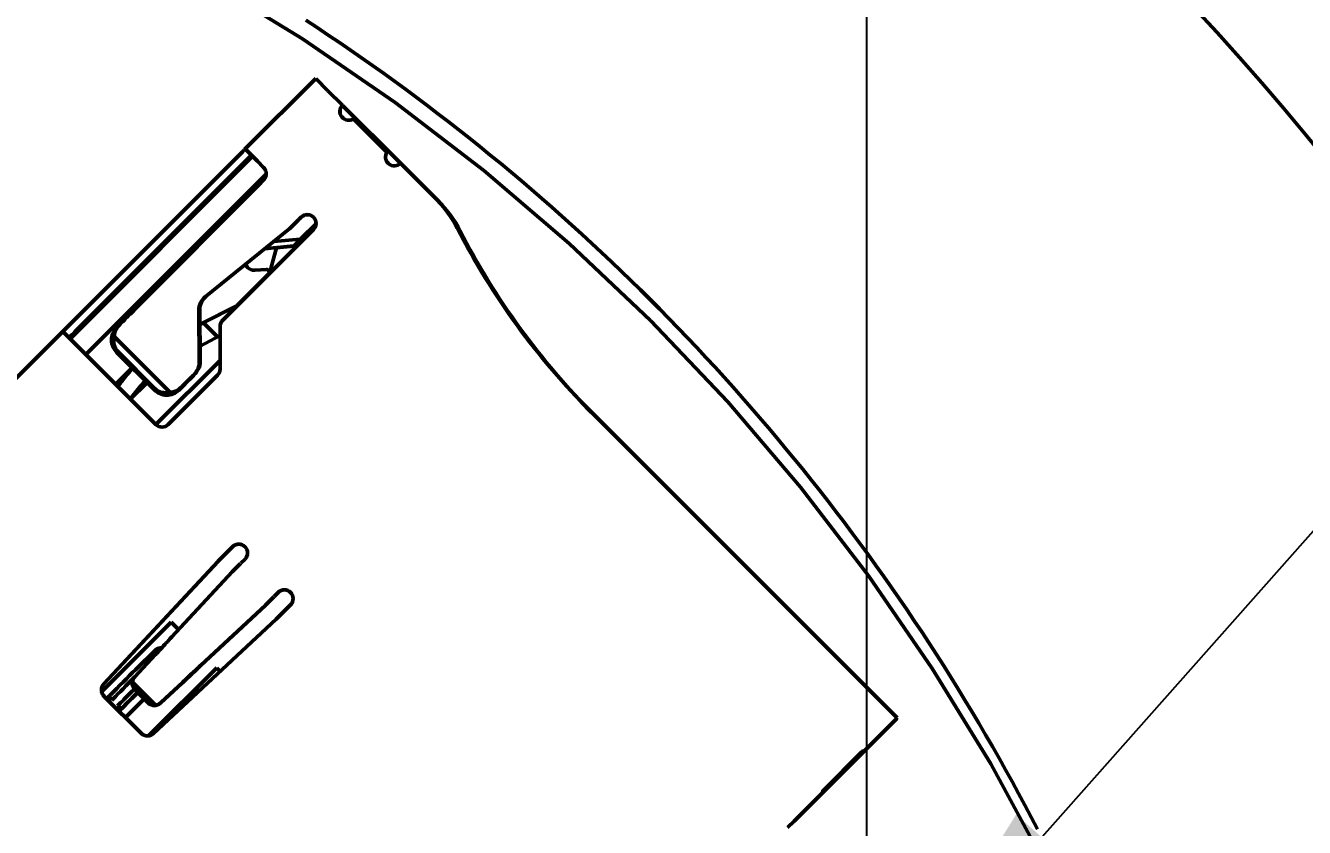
# Model space of a CAD drawing. Header units: millimetres. Extents: x 71 to 428, y 120 to 295.
# Drawn here: x 370.06 to 391.86, y 223.17 to 236.84 of the extents above; entities that cross this region are included whole.
import ezdxf

# ---------------------------------------------------------------- set-up
doc = ezdxf.new("R2010")
doc.units = ezdxf.units.MM
doc.header["$LTSCALE"] = 0.75
doc.layers.add('Dim', color=3, linetype='Continuous', lineweight=25)
doc.layers.add('Visible', color=7, linetype='Continuous', lineweight=50)
doc.layers.add('尺寸标注', color=3, linetype='Continuous')
doc.styles.get("Standard").update_dxf_attribs({"font": 'arial.ttf'})
doc.dimstyles.new('Dim-ISO-25', dxfattribs={"dimtxt": 3.5, "dimasz": 3.5, "dimexe": 2.1, "dimexo": 2.1, "dimgap": 1.4, "dimtad": 1, "dimzin": 12, "dimdsep": 46, "dimtxsty": 'Standard', "dimcen": 0, "dimazin": 3, "dimtp": 0.1, "dimtm": 0.1, "dimtfac": 0.714286, "dimtmove": 0, "dimatfit": 3, "dimfxl": 1, "dimtzin": 12, "dimarcsym": 0})

# ---------------------------------------------------------------- blocks, each defined once
blk = doc.blocks.new('*D139')
at = {"color": 0, "linetype": 'ByBlock', "lineweight": -2}
for p, q in [((354.896, 258.313), (354.896, 264.594)), ((384.4, 221.732), (384.4, 264.594)), ((384.4, 262.494), (354.896, 262.494))]:
    blk.add_line(p, q, dxfattribs=at)
at = {"color": 0, "linetype": 'ByBlock'}
for points in [[(354.896, 262.494), (358.396, 263.077), (358.396, 261.91)], [(384.4, 262.494), (380.9, 263.077), (380.9, 261.91)]]:
    blk.add_solid(points, dxfattribs=at)
at = {"layer": 'Defpoints', "color": 0, "linetype": 'ByBlock'}
for p in [(354.896, 256.213), (384.4, 219.632)]:
    blk.add_point(p, dxfattribs=at)
at = {"color": 0, "linetype": 'ByBlock', "lineweight": -2, "insert": (369.648, 265.681), "char_height": 3.5, "attachment_point": 5}
blk.add_mtext('\\A0;29.5', dxfattribs=at)
blk = doc.blocks.new('*D137')
at = {"color": 0, "linetype": 'ByBlock', "lineweight": -2}
for p, q in [((385.064, 220.38), (397.391, 234.288)), ((397.391, 234.288), (411.348, 234.288)), ((385.064, 220.38), (384.4, 219.632))]:
    blk.add_line(p, q, dxfattribs=at)
at = {"color": 0, "linetype": 'ByBlock'}
blk.add_solid([(385.064, 220.38), (387.822, 222.612), (386.949, 223.386)], dxfattribs=at)
at = {"layer": 'Defpoints', "color": 0, "linetype": 'ByBlock'}
for p in [(385.064, 220.38), (384.4, 219.632)]:
    blk.add_point(p, dxfattribs=at)
at = {"color": 0, "linetype": 'ByBlock', "lineweight": -2, "insert": (404.369, 237.446), "char_height": 3.5, "attachment_point": 5}
blk.add_mtext('\\A0;4*M2', dxfattribs=at)

msp = doc.modelspace()

# ---------------------------------------------------------------- linework, layer by layer
at = {"layer": 'Visible'}
for p, q in [((374.783, 236.614), (373.153, 237.613)), ((375.029, 236.807), (374.838, 236.933)), ((375.22, 236.68), (375.029, 236.807)), ((376.359, 235.531), (374.783, 236.614)), ((375.41, 236.552), (375.22, 236.68)), ((375.6, 236.422), (375.41, 236.552)), ((375.788, 236.292), (375.6, 236.422)), ((375.976, 236.16), (375.788, 236.292)), ((376.163, 236.027), (375.976, 236.16)), ((373.799, 234.732), (375.006, 235.939)), ((375.006, 235.939), (375.214, 235.73)), ((376.349, 235.893), (376.163, 236.027)), ((375.462, 235.483), (375.214, 235.73)), ((376.534, 235.757), (376.349, 235.893)), ((376.718, 235.621), (376.534, 235.757)), ((377.875, 234.367), (376.359, 235.531)), ((376.901, 235.483), (376.718, 235.621)), ((375.463, 235.481), (375.462, 235.483)), ((375.674, 235.27), (375.463, 235.481)), ((377.084, 235.344), (376.901, 235.483)), ((377.266, 235.204), (377.084, 235.344)), ((375.651, 235.252), (376.22, 234.682)), ((376.24, 234.705), (375.674, 235.27)), ((377.446, 235.063), (377.266, 235.204)), ((377.626, 234.921), (377.446, 235.063)), ((377.805, 234.777), (377.626, 234.921)), ((373.699, 234.629), (370.8, 231.73)), ((373.457, 234.165), (373.916, 234.624)), ((373.806, 234.734), (374.012, 234.528)), ((376.241, 234.704), (376.24, 234.705)), ((376.452, 234.493), (376.241, 234.704)), ((377.983, 234.633), (377.805, 234.777)), ((378.16, 234.487), (377.983, 234.633)), ((373.928, 234.612), (370.817, 231.501)), ((370.906, 231.624), (373.805, 234.523)), ((374.118, 234.422), (374.012, 234.528)), ((377.052, 233.893), (376.452, 234.493)), ((378.337, 234.341), (378.16, 234.487)), ((371.086, 231.232), (374.162, 234.308)), ((374.162, 234.307), (371.086, 231.232)), ((374.118, 234.21), (374.083, 234.175)), ((379.329, 233.126), (377.875, 234.367)), ((378.512, 234.193), (378.337, 234.341)), ((378.686, 234.044), (378.512, 234.193)), ((374.052, 234.144), (371.935, 232.016)), ((373.357, 234.052), (373.353, 234.057)), ((373.431, 234.12), (373.36, 234.049)), ((373.361, 234.048), (373.36, 234.049)), ((373.433, 234.117), (373.422, 234.129)), ((378.86, 233.894), (378.686, 234.044)), ((377.052, 233.893), (377.053, 233.891)), ((377.103, 233.842), (377.053, 233.891)), ((377.103, 233.842), (377.108, 233.837)), ((379.032, 233.743), (378.86, 233.894)), ((374.755, 233.574), (374.719, 233.538)), ((374.721, 233.537), (374.756, 233.572)), ((379.204, 233.59), (379.032, 233.743)), ((379.375, 233.437), (379.204, 233.59)), ((372.763, 233.453), (372.828, 233.515)), ((373.122, 232.214), (374.549, 233.367)), ((373.14, 232.228), (374.566, 233.381)), ((374.967, 233.362), (373.42, 231.815)), ((374.688, 233.507), (374.549, 233.367)), ((374.549, 233.367), (374.566, 233.381)), ((374.566, 233.381), (374.706, 233.521)), ((375.01, 233.45), (374.638, 233.078)), ((374.739, 233.197), (375.011, 233.468)), ((379.544, 233.283), (379.375, 233.437)), ((371.444, 232.133), (372.59, 233.278)), ((374.29, 233.157), (374.739, 233.197)), ((374.634, 233.082), (374.739, 233.197)), ((380.715, 231.81), (379.329, 233.126)), ((379.713, 233.127), (379.544, 233.283)), ((379.881, 232.971), (379.713, 233.127)), ((374.335, 233.054), (374.14, 233.036)), ((374.143, 233.039), (374.185, 233.042)), ((374.185, 233.042), (374.634, 233.082)), ((374.186, 233.073), (374.185, 233.042)), ((374.218, 232.615), (374.335, 233.054)), ((374.337, 233.052), (374.22, 232.615)), ((374.335, 233.054), (374.337, 233.052)), ((374.638, 233.078), (374.337, 233.052)), ((374.634, 233.082), (374.638, 233.078)), ((380.047, 232.813), (379.881, 232.971)), ((374.158, 232.684), (373.974, 232.668)), ((374.205, 232.663), (374.198, 232.67)), ((380.213, 232.655), (380.047, 232.813)), ((374.198, 232.599), (373.674, 232.075)), ((380.378, 232.495), (380.213, 232.655)), ((380.541, 232.335), (380.378, 232.495)), ((380.704, 232.173), (380.541, 232.335)), ((373.032, 231.748), (373.674, 232.075)), ((373.666, 232.061), (373.092, 231.772)), ((373.677, 232.072), (373.674, 232.075)), ((380.866, 232.01), (380.704, 232.173)), ((381.026, 231.847), (380.866, 232.01)), ((371.207, 231.895), (371.269, 231.959)), ((373.019, 231.103), (373.013, 231.982)), ((373.036, 231.117), (373.03, 231.996)), ((382.031, 230.424), (380.715, 231.81)), ((381.186, 231.682), (381.026, 231.847)), ((365.814, 226.746), (370.697, 231.63)), ((370.695, 231.623), (370.901, 231.417)), ((371.604, 231.678), (371.655, 231.733)), ((373.092, 231.772), (373.032, 231.741)), ((373.33, 231.533), (373.092, 231.772)), ((373.376, 231.709), (373.376, 230.984)), ((381.344, 231.516), (381.186, 231.682)), ((372.28, 230.038), (370.901, 231.417)), ((371.57, 231.54), (372.521, 230.589)), ((373.376, 231.558), (373.034, 231.371)), ((381.502, 231.35), (381.344, 231.516)), ((371.616, 231.268), (372.252, 230.632)), ((371.629, 231.282), (372.265, 230.646)), ((381.658, 231.182), (381.502, 231.35)), ((381.814, 231.013), (381.658, 231.182)), ((371.595, 230.723), (371.878, 231.005)), ((371.837, 230.946), (371.605, 230.713)), ((371.882, 231.001), (371.794, 230.892)), ((373.376, 231.129), (372.282, 230.036)), ((381.968, 230.844), (381.814, 231.013)), ((372.133, 230.751), (371.85, 230.468)), ((372.096, 230.788), (372.027, 230.703)), ((373.332, 230.878), (372.492, 230.038)), ((382.122, 230.673), (381.968, 230.844)), ((382.274, 230.502), (382.122, 230.673)), ((382.425, 230.329), (382.274, 230.502)), ((383.273, 228.97), (382.031, 230.424)), ((382.575, 230.156), (382.425, 230.329)), ((384.688, 225.267), (379.704, 230.251)), ((382.724, 229.981), (382.575, 230.156)), ((382.872, 229.806), (382.724, 229.981)), ((383.018, 229.63), (382.872, 229.806)), ((383.164, 229.453), (383.018, 229.63)), ((383.309, 229.275), (383.164, 229.453)), ((383.452, 229.096), (383.309, 229.275)), ((384.436, 227.453), (383.273, 228.97)), ((383.594, 228.916), (383.452, 229.096)), ((383.735, 228.735), (383.594, 228.916)), ((383.875, 228.553), (383.735, 228.735)), ((384.014, 228.371), (383.875, 228.553)), ((384.152, 228.187), (384.014, 228.371)), ((384.289, 228.003), (384.152, 228.187)), ((373.588, 227.953), (373.34, 227.705)), ((373.342, 227.703), (373.589, 227.951)), ((384.424, 227.818), (384.289, 228.003)), ((371.392, 225.615), (373.34, 227.705)), ((371.394, 225.614), (373.342, 227.703)), ((373.34, 227.705), (373.342, 227.703)), ((373.724, 227.665), (373.583, 227.523)), ((373.8, 227.74), (373.729, 227.67)), ((384.558, 227.632), (384.424, 227.818)), ((373.583, 227.523), (372.553, 226.417)), ((385.519, 225.878), (384.436, 227.453)), ((384.691, 227.445), (384.558, 227.632)), ((384.823, 227.258), (384.691, 227.445)), ((384.954, 227.069), (384.823, 227.258)), ((374.289, 227.099), (374.148, 226.958)), ((374.153, 226.958), (374.294, 227.1)), ((374.365, 227.175), (374.295, 227.104)), ((374.296, 227.102), (374.367, 227.173)), ((385.083, 226.88), (384.954, 227.069)), ((374.148, 226.958), (373.042, 225.927)), ((373.047, 225.928), (374.153, 226.958)), ((374.148, 226.958), (374.153, 226.958)), ((374.577, 226.963), (374.33, 226.715)), ((385.212, 226.69), (385.083, 226.88)), ((372.54, 226.667), (371.356, 225.483)), ((374.33, 226.715), (372.24, 224.767)), ((372.667, 226.539), (372.54, 226.667)), ((385.339, 226.499), (385.212, 226.69)), ((385.465, 226.307), (385.339, 226.499)), ((372.293, 226.204), (371.932, 225.853)), ((385.589, 226.115), (385.465, 226.307)), ((372.271, 226.111), (371.922, 225.737)), ((385.713, 225.922), (385.589, 226.115)), ((385.835, 225.728), (385.713, 225.922)), ((371.901, 225.708), (371.895, 225.698)), ((373.318, 225.889), (372.156, 224.728)), ((373.378, 225.828), (373.318, 225.889)), ((386.518, 224.248), (385.519, 225.878)), ((385.956, 225.533), (385.835, 225.728)), ((372.27, 225.255), (371.882, 225.643)), ((371.92, 225.519), (372.15, 225.289)), ((371.924, 225.526), (372.154, 225.295)), ((372.358, 225.285), (372.733, 225.633)), ((372.739, 225.643), (372.364, 225.294)), ((386.076, 225.337), (385.956, 225.533)), ((372.032, 224.771), (371.395, 225.407)), ((371.49, 225.411), (371.472, 225.393)), ((371.528, 225.337), (371.472, 225.393)), ((371.514, 225.436), (371.49, 225.411)), ((371.49, 225.411), (371.528, 225.337)), ((371.552, 225.361), (371.528, 225.337)), ((371.627, 225.238), (371.651, 225.262)), ((371.754, 225.248), (371.778, 225.272)), ((372.08, 225.359), (371.762, 225.041)), ((384.688, 225.267), (384.904, 225.051)), ((386.195, 225.141), (386.076, 225.337)), ((371.627, 225.238), (371.703, 225.199)), ((371.684, 225.181), (371.627, 225.238)), ((371.655, 225.148), (371.66, 225.152)), ((371.703, 225.199), (371.684, 225.181)), ((371.727, 225.224), (371.703, 225.199)), ((384.919, 225.035), (384.904, 225.051)), ((386.312, 224.944), (386.195, 225.141)), ((383.162, 223.274), (384.815, 224.927)), ((386.428, 224.746), (386.312, 224.944)), ((386.543, 224.548), (386.428, 224.746)), ((384.28, 224.401), (383.715, 223.836)), ((383.716, 223.835), (384.282, 224.4)), ((384.28, 224.401), (384.274, 224.408)), ((384.282, 224.4), (384.28, 224.401)), ((384.351, 224.473), (384.346, 224.477)), ((386.657, 224.349), (386.543, 224.548)), ((383.744, 223.878), (384.239, 224.373)), ((383.752, 223.87), (384.247, 224.365)), ((387.43, 222.568), (386.518, 224.248)), ((386.769, 224.149), (386.657, 224.349)), ((386.88, 223.948), (386.769, 224.149)), ((386.99, 223.747), (386.88, 223.948)), ((383.644, 223.765), (383.639, 223.77)), ((383.715, 223.836), (383.708, 223.842)), ((383.715, 223.836), (383.716, 223.835)), ((387.099, 223.545), (386.99, 223.747)), ((387.206, 223.342), (387.099, 223.545)), ((387.312, 223.139), (387.206, 223.342)), ((383.05, 223.166), (383.162, 223.274))]:
    msp.add_line(p, q, dxfattribs=at)
at = {"layer": 'Visible', "extrusion": (0, 0, -1)}
msp.add_circle((-354.896, 204.496), 47.93, dxfattribs=at)
for centre, radius, start, end in [((-375.568, 235.377), 0.15, 236.5326, 44.9956), ((-376.346, 234.599), 0.15, 224.9956, 33.4587), ((-374.012, 234.316), 0.15, 134.9956, 224.9956), ((-374.861, 233.468), 0.15, 44.9956, 224.9956), ((-374.863, 233.466), 0.15, 44.9956, 134.4956), ((-373.96, 232.827), 0.16, 264.9956, 339.0072), ((-374.169, 232.627), 0.05, 134.9956, 194.9956), ((-373.226, 230.984), 0.15, 179.9956, 224.9956), ((-372.386, 230.144), 0.15, 224.9956, 314.9956), ((-373.694, 227.847), 0.15, 44.9956, 224.9956), ((-373.695, 227.845), 0.15, 44.9956, 134.4956), ((-374.471, 227.069), 0.15, 44.9956, 224.9956), ((-374.473, 227.067), 0.15, 44.9956, 134.4956), ((-371.502, 225.513), 0.15, 314.9956, 42.9898), ((-371.503, 225.511), 0.15, 314.9956, 42.9898), ((-372.138, 224.877), 0.15, 227.0015, 314.9956)]:
    msp.add_arc(centre, radius, start, end, dxfattribs=at)
at = {"layer": 'Visible'}
for centre, radius, start, end in [((375.57, 235.375), 0.15, 146.5413, 224.5043), ((376.347, 234.597), 0.15, 146.5413, 224.5043), ((373.966, 232.82), 0.16, 197.3595, 223.2852), ((374.163, 232.634), 0.05, 315.0044, 95.0044), ((373.526, 231.709), 0.15, 135.0044, 180.0044), ((372.724, 231.099), 0.294, 315.7044, 333.0102), ((372.724, 231.122), 0.314, 324.1944, 332.9039), ((383.276, 221.57), 14.79, 140.9293, 141.9421), ((381.624, 222.893), 12.374, 140.8614, 142.2185)]:
    msp.add_arc(centre, radius, start, end, dxfattribs=at)
at = {"layer": 'Visible', "extrusion": (0, 0, -1)}
for centre, major_axis, ratio, start_param, end_param in [((375.57, 235.375), (-0.018, 0.151), 0.983099, -0.879509, -0.678955), ((373.697, 234.631), (0.106, 0.106), 0.017452, 0.339837, 1.570796), ((373.803, 234.525), (0.106, 0.106), 0.017452, 0.339837, 1.570796), ((376.348, 234.597), (-0.018, 0.151), 0.983099, -0.879509, -0.678956), ((373.459, 234.163), (0.106, 0.106), 0.017452, 3.141593, 4.712389), ((373.463, 234.158), (0.106, 0.106), 0.017452, 1.910633, 3.141593), ((375.689, 232.428), (1.414, 1.414), 0.999848, 0, 0.311992), ((372.689, 233.376), (0.106, 0.106), 0.017452, 3.550204, 5.497787), ((388.543, 239.09), (8.839, 8.839), 0.999848, 3.141593, 3.453584), ((388.593, 239.039), (8.839, 8.839), 0.999848, 3.141593, 3.453584), ((373.328, 231.995), (-0.186, 0.235), 0.989007, -0.903699, -0.011165), ((371.346, 232.033), (0.106, 0.106), 0.017452, 3.926991, 5.874574), ((373.311, 231.981), (-0.186, 0.235), 0.989007, -0.903699, -0.011165), ((371.653, 231.748), (0.46, 0.46), 0.017452, 1.097521, 1.566044), ((370.798, 231.732), (0.106, 0.106), 0.017452, 1.570796, 2.801756), ((370.904, 231.626), (0.106, 0.106), 0.017452, 1.570796, 2.801756), ((372.714, 230.687), (0.46, 0.46), 0.017452, 1.097521, 1.566044), ((372.562, 226.418), (0.205, 0.22), 0.018139, 4.167122, 4.689152), ((372.288, 226.141), (0.307, 0.33), 0.018283, 1.025241, 1.645254), ((373.051, 225.929), (0.11, 0.102), 0.016744, 4.165874, 4.687904), ((372.758, 225.671), (0.33, 0.307), 0.016578, 1.023996, 1.644008), ((371.883, 225.485), (0.354, 0.354), 0.017452, 4.014257, 4.813305), ((371.94, 225.428), (0.247, 0.247), 0.017452, 4.014257, 4.855737), ((371.402, 225.326), (0.106, 0.106), 0.017452, 0.872665, 1.215056), ((371.614, 225.114), (0.106, 0.106), 0.017452, 0.872665, 1.215056), ((384.24, 224.371), (0.106, 0.106), 0.017452, -1.570796, 0), ((384.245, 224.367), (0.106, 0.106), 0.017452, 0, 1.570796), ((383.745, 223.876), (0.106, 0.106), 0.017452, 3.141593, 4.712389), ((383.75, 223.872), (0.106, 0.106), 0.017452, 1.570796, 3.141593)]:
    msp.add_ellipse(centre, major_axis=major_axis, ratio=ratio, start_param=start_param, end_param=end_param, dxfattribs=at)
at = {"layer": 'Visible'}
for centre, major_axis, ratio, start_param, end_param in [((375.567, 235.377), (-0.151, 0.018), 0.983099, 2.262083, 2.462637), ((376.347, 234.598), (-0.151, 0.016), 0.981567, -0.686742, -0.486188), ((374.087, 234.171), (0.212, 0.212), 0.017452, 1.570796, 1.718189), ((375.638, 232.478), (1.414, 1.414), 0.999848, 5.971194, 6.283185), ((375.639, 232.477), (1.414, 1.414), 0.999848, 5.971194, 6.283185), ((374.723, 233.535), (0.212, 0.212), 0.017452, 1.570796, 1.718189), ((388.544, 239.088), (8.839, 8.839), 0.999848, 2.829601, 3.141593), ((371.97, 232.043), (0.212, 0.212), 0.017452, 1.718189, 2.044072), ((371.928, 231.586), (0.297, 0.306), 0.702881, 2.295855, 3.131718), ((372.704, 231.123), (-0.297, 0.147), 0.885503, 2.858338, 2.993842), ((372.721, 231.104), (-0.186, 0.235), 0.989007, 3.565406, 4.045291), ((372.738, 231.118), (-0.186, 0.235), 0.989007, 3.565406, 4.045291), ((372.714, 230.687), (0.566, 0.566), 0.017452, 4.62181, 5.130454), ((372.565, 230.95), (0.297, 0.306), 0.702881, 3.131718, 3.967581), ((372.386, 226.156), (-0.107, 0.023), 0.633576, -1.372789, -0.399895), ((373.051, 225.929), (0.22, 0.205), 0.016744, 1.595282, 2.117312), ((371.728, 225.64), (0.325, 0.325), 0.017452, 0.875189, 2.268928), ((371.784, 225.584), (0.354, 0.354), 0.017452, 1.200114, 2.268928), ((372.026, 225.624), (-0.128, 0.079), 0.997126, 0.044149, 1.338359), ((372.032, 225.634), (-0.127, 0.079), 0.997126, -0.195348, 0.498836), ((372.758, 225.671), (0.439, 0.409), 0.016578, 4.639177, 5.259189), ((371.94, 225.428), (0.325, 0.325), 0.017452, 1.461885, 2.268928), ((372.035, 225.641), (0.097, 0.128), 0.93117, 2.170858, 3.011921), ((371.614, 225.114), (0.212, 0.212), 0.017452, 4.909611, 5.410521), ((372.256, 225.395), (-0.128, 0.079), 0.997126, 1.338353, 2.873598), ((372.266, 225.41), (0.103, 0.124), 0.932554, 3.056797, 3.89786), ((372.262, 225.404), (-0.128, 0.079), 0.997122, 2.178031, 2.872216), ((384.813, 224.929), (0.106, 0.106), 0.017452, 4.712389, 6.283185)]:
    msp.add_ellipse(centre, major_axis=major_axis, ratio=ratio, start_param=start_param, end_param=end_param, dxfattribs=at)
for points, knots in [([(373.806, 234.734), (373.806, 234.735), (373.805, 234.735), (373.804, 234.735), (373.803, 234.735), (373.802, 234.735), (373.801, 234.734), (373.8, 234.733), (373.799, 234.732), (373.798, 234.731)], [0, 0, 0, 0, 0.333333, 0.333333, 0.333333, 0.666667, 0.666667, 0.666667, 1, 1, 1, 1]), ([(373.915, 234.625), (373.914, 234.626), (373.913, 234.627), (373.912, 234.628), (373.91, 234.628), (373.909, 234.628), (373.908, 234.627), (373.906, 234.627), (373.905, 234.626), (373.904, 234.625)], [0, 0, 0, 0, 0.333333, 0.333333, 0.333333, 0.666667, 0.666667, 0.666667, 1, 1, 1, 1]), ([(370.699, 231.631), (370.697, 231.63), (370.696, 231.629), (370.695, 231.628), (370.695, 231.627), (370.694, 231.626), (370.694, 231.625), (370.694, 231.624), (370.694, 231.624), (370.695, 231.623)], [0, 0, 0, 0, 0.333333, 0.333333, 0.333333, 0.666667, 0.666667, 0.666667, 1, 1, 1, 1]), ([(371.604, 231.678), (371.58, 231.652), (371.559, 231.622), (371.529, 231.552), (371.522, 231.512), (371.524, 231.438), (371.533, 231.399), (371.565, 231.328), (371.589, 231.295), (371.616, 231.268)], [-0.14090258, -0.14090258, -0.14090258, -0.14090258, -0.13046493, -0.13046493, -0.11880494, -0.11880494, -0.10749362, -0.10749362, -0.09618231, -0.09618231, -0.09618231, -0.09618231]), ([(371.664, 231.742), (371.636, 231.714), (371.61, 231.679), (371.579, 231.609), (371.571, 231.574), (371.57, 231.54)], [-0.14939888, -0.14939888, -0.14939888, -0.14939888, -0.13752993, -0.13752993, -0.12717242, -0.12717242, -0.12717242, -0.12717242]), ([(370.805, 231.525), (370.803, 231.524), (370.802, 231.523), (370.802, 231.522), (370.801, 231.52), (370.801, 231.519), (370.802, 231.518), (370.802, 231.516), (370.803, 231.515), (370.804, 231.514)], [0, 0, 0, 0, 0.333333, 0.333333, 0.333333, 0.666667, 0.666667, 0.666667, 1, 1, 1, 1]), ([(372.252, 230.632), (372.279, 230.605), (372.312, 230.581), (372.384, 230.548), (372.423, 230.539), (372.497, 230.537), (372.537, 230.544), (372.611, 230.575), (372.645, 230.599), (372.673, 230.626)], [-0.19236462, -0.19236462, -0.19236462, -0.19236462, -0.18105331, -0.18105331, -0.16974199, -0.16974199, -0.158082, -0.158082, -0.146422, -0.146422, -0.146422, -0.146422]), ([(372.521, 230.589), (372.555, 230.59), (372.591, 230.597), (372.662, 230.628), (372.696, 230.653), (372.724, 230.681)], [-0.18190908, -0.18190908, -0.18190908, -0.18190908, -0.17155157, -0.17155157, -0.15968262, -0.15968262, -0.15968262, -0.15968262])]:
    msp.add_open_spline(points, degree=3, knots=knots, dxfattribs=at)
for points in [[(372.591, 233.28), (372.591, 233.279), (372.59, 233.279), (372.59, 233.278)], [(371.444, 232.133), (371.443, 232.132), (371.443, 232.132), (371.442, 232.131)]]:
    msp.add_open_spline(points, degree=3, dxfattribs=at)

# ---------------------------------------------------------------- dimensions: what is measured, and where the dimension line sits
at = {"layer": 'Dim'}
dim = msp.add_radius_dim(center=(384.4, 219.632), mpoint=(385.064, 220.38), text='\\A0;4*M2', dimstyle='Dim-ISO-25', override={"dimtoh": 1, "dimpost": '<>', "dimtp": 0, "dimtm": 0}, dxfattribs=at)
dim.commit()
dim.dimension.update_dxf_attribs({"geometry": '*D137', "text_midpoint": (404.369, 234.288), "dimtype": 164})
at = {"layer": '尺寸标注'}
dim = msp.add_linear_dim(base=(354.896, 262.494), p1=(384.4, 219.632), p2=(354.896, 256.213), dimstyle='Dim-ISO-25', dxfattribs=at)
dim.commit()
dim.dimension.update_dxf_attribs({"geometry": '*D139', "text_midpoint": (369.648, 265.681)})

doc.saveas('drawing.dxf')
